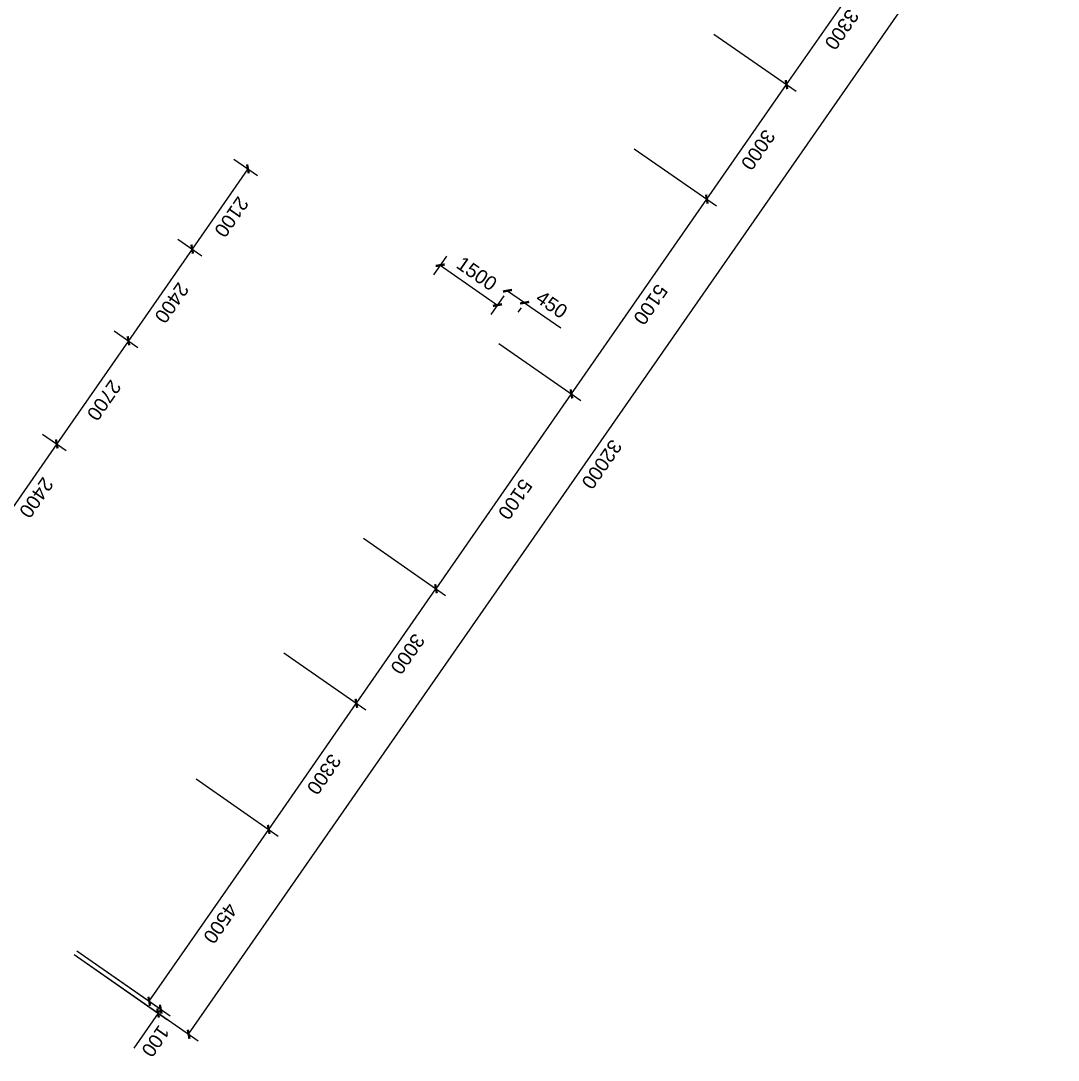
# Model space of a CAD drawing. Header units: millimetres. Extents: x -1802252 to 80507, y -1575242 to 571462.
# Drawn here: x -1770673 to -1748365, y -1058208 to -1035866 of the extents above; entities that cross this region are included whole.
import ezdxf

# ---------------------------------------------------------------- set-up
doc = ezdxf.new("R2010")
doc.units = ezdxf.units.MM
for name, color, linetype in [('AXIS', 3, 'Continuous'), ('PUB_DIM', 3, 'Continuous'), ('PUB_WINDW', 7, 'Continuous'), ('WINDOW', 2, 'Continuous')]:
    doc.layers.add(name, color=color, linetype=linetype)
doc.styles.add('DIM_FONT', font='SIMPLEX', dxfattribs={"width": 0.8})
doc.styles.get("Standard").update_dxf_attribs({"font": 'arial.ttf'})
doc.dimstyles.new('NORMAL', dxfattribs={"dimscale": 2, "dimtxt": 300, "dimasz": 1, "dimexe": 250, "dimexo": 300, "dimgap": 0.09, "dimtad": 1, "dimtoh": 1, "dimdec": 0, "dimzin": 0, "dimdsep": 46, "dimtxsty": 'DIM_FONT', "dimcen": 0.09, "dimadec": 0, "dimazin": 0, "dimtfac": 1, "dimtdec": 0, "dimtix": 1, "dimtofl": 0, "dimtmove": 2, "dimatfit": 3, "dimfxl": 1, "dimtolj": 1, "dimtzin": 0, "dimarcsym": 0})

# ---------------------------------------------------------------- blocks, each defined once
blk = doc.blocks.new('_DIMX')
at = {"const_width": 50}
blk.add_lwpolyline([(-70, -70), (70, 70)], dxfattribs=at)
blk = doc.blocks.new('*D90')
at = {"color": 0, "linetype": 'ByBlock', "transparency": 16777216}
for p, q in [((1198000, 88407), (1198000, 89029)), ((1200400, 88407), (1200400, 89029)), ((1198001, 88779), (1200399, 88779))]:
    blk.add_line(p, q, dxfattribs=at)
at = {"layer": 'DEFPOINTS', "color": 0, "linetype": 'ByBlock', "transparency": 16777216}
for p in [(1200400, 88779), (1198000, 88107), (1200400, 88107)]:
    blk.add_point(p, dxfattribs=at)
at = {"color": 0, "linetype": 'ByBlock', "transparency": 16777216, "rotation": 180}
blk.add_blockref('_DIMX', (1198000, 88779), dxfattribs=at)
at = {"color": 0, "linetype": 'ByBlock', "transparency": 16777216}
blk.add_blockref('_DIMX', (1200400, 88779), dxfattribs=at)
at = {"color": 7, "linetype": 'ByBlock', "transparency": 16777216, "insert": (1199200, 89079), "char_height": 300, "attachment_point": 5}
blk.add_mtext('\\A1;2400', dxfattribs=at)
blk = doc.blocks.new('*D78')
at = {"color": 0, "linetype": 'ByBlock', "transparency": 16777216}
for p, q in [((1195900, 95352), (1195900, 97502)), ((1198900, 95352), (1198900, 97502)), ((1198899, 97252), (1195901, 97252))]:
    blk.add_line(p, q, dxfattribs=at)
at = {"layer": 'DEFPOINTS', "color": 0, "linetype": 'ByBlock', "transparency": 16777216}
for p in [(1195900, 97252), (1195900, 95052), (1198900, 95052)]:
    blk.add_point(p, dxfattribs=at)
at = {"color": 0, "linetype": 'ByBlock', "transparency": 16777216, "rotation": 180}
blk.add_blockref('_DIMX', (1195900, 97252), dxfattribs=at)
at = {"color": 0, "linetype": 'ByBlock', "transparency": 16777216}
blk.add_blockref('_DIMX', (1198900, 97252), dxfattribs=at)
at = {"color": 7, "linetype": 'ByBlock', "transparency": 16777216, "insert": (1197400, 97552), "char_height": 300, "attachment_point": 5}
blk.add_mtext('\\A1;3000', dxfattribs=at)
blk = doc.blocks.new('*D21')
at = {"color": 0, "linetype": 'ByBlock', "transparency": 16777216}
for p, q in [((1174799, 95352), (1174799, 98602)), ((1206799, 95352), (1206799, 98602)), ((1206798, 98352), (1174800, 98352))]:
    blk.add_line(p, q, dxfattribs=at)
at = {"layer": 'DEFPOINTS', "color": 0, "linetype": 'ByBlock', "transparency": 16777216}
for p in [(1174799, 98352), (1174799, 95052), (1206799, 95052)]:
    blk.add_point(p, dxfattribs=at)
at = {"color": 0, "linetype": 'ByBlock', "transparency": 16777216, "rotation": 180}
blk.add_blockref('_DIMX', (1174799, 98352), dxfattribs=at)
at = {"color": 0, "linetype": 'ByBlock', "transparency": 16777216}
blk.add_blockref('_DIMX', (1206799, 98352), dxfattribs=at)
at = {"color": 7, "linetype": 'ByBlock', "transparency": 16777216, "insert": (1191670, 98652), "char_height": 300, "attachment_point": 5}
blk.add_mtext('\\A1;32000', dxfattribs=at)
blk = doc.blocks.new('*D94')
at = {"color": 0, "linetype": 'ByBlock', "transparency": 16777216}
for p, q in [((1190800, 88407), (1190800, 89029)), ((1192900, 88407), (1192900, 89029)), ((1190801, 88779), (1192899, 88779))]:
    blk.add_line(p, q, dxfattribs=at)
at = {"layer": 'DEFPOINTS', "color": 0, "linetype": 'ByBlock', "transparency": 16777216}
for p in [(1192900, 88779), (1190800, 88107), (1192900, 88107)]:
    blk.add_point(p, dxfattribs=at)
at = {"color": 0, "linetype": 'ByBlock', "transparency": 16777216, "rotation": 180}
blk.add_blockref('_DIMX', (1190800, 88779), dxfattribs=at)
at = {"color": 0, "linetype": 'ByBlock', "transparency": 16777216}
blk.add_blockref('_DIMX', (1192900, 88779), dxfattribs=at)
at = {"color": 7, "linetype": 'ByBlock', "transparency": 16777216, "insert": (1191850, 89079), "char_height": 300, "attachment_point": 5}
blk.add_mtext('\\A1;2100', dxfattribs=at)
blk = doc.blocks.new('*D93')
at = {"color": 0, "linetype": 'ByBlock', "transparency": 16777216}
for p, q in [((1192900, 88407), (1192900, 89029)), ((1195300, 88407), (1195300, 89029)), ((1192901, 88779), (1195299, 88779))]:
    blk.add_line(p, q, dxfattribs=at)
at = {"layer": 'DEFPOINTS', "color": 0, "linetype": 'ByBlock', "transparency": 16777216}
for p in [(1195300, 88779), (1192900, 88107), (1195300, 88107)]:
    blk.add_point(p, dxfattribs=at)
at = {"color": 0, "linetype": 'ByBlock', "transparency": 16777216, "rotation": 180}
blk.add_blockref('_DIMX', (1192900, 88779), dxfattribs=at)
at = {"color": 0, "linetype": 'ByBlock', "transparency": 16777216}
blk.add_blockref('_DIMX', (1195300, 88779), dxfattribs=at)
at = {"color": 7, "linetype": 'ByBlock', "transparency": 16777216, "insert": (1194100, 89079), "char_height": 300, "attachment_point": 5}
blk.add_mtext('\\A1;2400', dxfattribs=at)
blk = doc.blocks.new('*D89')
at = {"color": 0, "linetype": 'ByBlock', "transparency": 16777216}
for p, q in [((1195300, 88407), (1195300, 89029)), ((1198000, 88407), (1198000, 89029)), ((1195301, 88779), (1197999, 88779))]:
    blk.add_line(p, q, dxfattribs=at)
at = {"layer": 'DEFPOINTS', "color": 0, "linetype": 'ByBlock', "transparency": 16777216}
for p in [(1198000, 88779), (1195300, 88107), (1198000, 88107)]:
    blk.add_point(p, dxfattribs=at)
at = {"color": 0, "linetype": 'ByBlock', "transparency": 16777216, "rotation": 180}
blk.add_blockref('_DIMX', (1195300, 88779), dxfattribs=at)
at = {"color": 0, "linetype": 'ByBlock', "transparency": 16777216}
blk.add_blockref('_DIMX', (1198000, 88779), dxfattribs=at)
at = {"color": 7, "linetype": 'ByBlock', "transparency": 16777216, "insert": (1196650, 89079), "char_height": 300, "attachment_point": 5}
blk.add_mtext('\\A1;2700', dxfattribs=at)
blk = doc.blocks.new('*D76')
at = {"color": 0, "linetype": 'ByBlock', "transparency": 16777216}
for p, q in [((1185700, 95352), (1185700, 97502)), ((1190800, 95352), (1190800, 97502)), ((1190799, 97252), (1185701, 97252))]:
    blk.add_line(p, q, dxfattribs=at)
at = {"layer": 'DEFPOINTS', "color": 0, "linetype": 'ByBlock', "transparency": 16777216}
for p in [(1185700, 97252), (1185700, 95052), (1190800, 95052)]:
    blk.add_point(p, dxfattribs=at)
at = {"color": 0, "linetype": 'ByBlock', "transparency": 16777216, "rotation": 180}
blk.add_blockref('_DIMX', (1185700, 97252), dxfattribs=at)
at = {"color": 0, "linetype": 'ByBlock', "transparency": 16777216}
blk.add_blockref('_DIMX', (1190800, 97252), dxfattribs=at)
at = {"color": 7, "linetype": 'ByBlock', "transparency": 16777216, "insert": (1188250, 97552), "char_height": 300, "attachment_point": 5}
blk.add_mtext('\\A1;5100', dxfattribs=at)
blk = doc.blocks.new('*D75')
at = {"color": 0, "linetype": 'ByBlock', "transparency": 16777216}
for p, q in [((1182700, 95352), (1182700, 97502)), ((1185700, 95352), (1185700, 97502)), ((1185699, 97252), (1182701, 97252))]:
    blk.add_line(p, q, dxfattribs=at)
at = {"layer": 'DEFPOINTS', "color": 0, "linetype": 'ByBlock', "transparency": 16777216}
for p in [(1182700, 97252), (1182700, 95052), (1185700, 95052)]:
    blk.add_point(p, dxfattribs=at)
at = {"color": 0, "linetype": 'ByBlock', "transparency": 16777216, "rotation": 180}
blk.add_blockref('_DIMX', (1182700, 97252), dxfattribs=at)
at = {"color": 0, "linetype": 'ByBlock', "transparency": 16777216}
blk.add_blockref('_DIMX', (1185700, 97252), dxfattribs=at)
at = {"color": 7, "linetype": 'ByBlock', "transparency": 16777216, "insert": (1184200, 97552), "char_height": 300, "attachment_point": 5}
blk.add_mtext('\\A1;3000', dxfattribs=at)
blk = doc.blocks.new('*D22')
at = {"color": 0, "linetype": 'ByBlock', "transparency": 16777216}
for p, q in [((1179400, 95352), (1179400, 97502)), ((1182700, 95352), (1182700, 97502)), ((1182699, 97252), (1179401, 97252))]:
    blk.add_line(p, q, dxfattribs=at)
at = {"layer": 'DEFPOINTS', "color": 0, "linetype": 'ByBlock', "transparency": 16777216}
for p in [(1179400, 97252), (1179400, 95052), (1182700, 95052)]:
    blk.add_point(p, dxfattribs=at)
at = {"color": 0, "linetype": 'ByBlock', "transparency": 16777216, "rotation": 180}
blk.add_blockref('_DIMX', (1179400, 97252), dxfattribs=at)
at = {"color": 0, "linetype": 'ByBlock', "transparency": 16777216}
blk.add_blockref('_DIMX', (1182700, 97252), dxfattribs=at)
at = {"color": 7, "linetype": 'ByBlock', "transparency": 16777216, "insert": (1181050, 97552), "char_height": 300, "attachment_point": 5}
blk.add_mtext('\\A1;3300', dxfattribs=at)
blk = doc.blocks.new('*D97')
at = {"color": 0, "linetype": 'ByBlock', "transparency": 16777216}
for p, q in [((1189764, 95306), (1189764, 96256)), ((1189764, 94857), (1189764, 95305)), ((1189900, 95306), (1190014, 95306)), ((1189900, 94856), (1190014, 94856))]:
    blk.add_line(p, q, dxfattribs=at)
at = {"layer": 'DEFPOINTS', "color": 0, "linetype": 'ByBlock', "transparency": 16777216}
for p in [(1189600, 95306), (1189764, 95306), (1189600, 94856)]:
    blk.add_point(p, dxfattribs=at)
at = {"color": 0, "linetype": 'ByBlock', "transparency": 16777216}
for p, rotation in [((1189764, 95306), 90), ((1189764, 94856), 270)]:
    blk.add_blockref('_DIMX', p, dxfattribs=dict(at, rotation=rotation))
at = {"color": 7, "linetype": 'ByBlock', "transparency": 16777216, "insert": (1189464, 95806), "char_height": 300, "attachment_point": 5, "rotation": 90}
blk.add_mtext('\\A1;450', dxfattribs=at)
blk = doc.blocks.new('*D96')
at = {"color": 0, "linetype": 'ByBlock', "transparency": 16777216}
for p, q in [((1189900, 94856), (1190389, 94856)), ((1190139, 93357), (1190139, 94855)), ((1189900, 93356), (1190389, 93356))]:
    blk.add_line(p, q, dxfattribs=at)
at = {"layer": 'DEFPOINTS', "color": 0, "linetype": 'ByBlock', "transparency": 16777216}
for p in [(1189600, 94856), (1190139, 94856), (1189600, 93356)]:
    blk.add_point(p, dxfattribs=at)
at = {"color": 0, "linetype": 'ByBlock', "transparency": 16777216}
for p, rotation in [((1190139, 94856), 90), ((1190139, 93356), 270)]:
    blk.add_blockref('_DIMX', p, dxfattribs=dict(at, rotation=rotation))
at = {"color": 7, "linetype": 'ByBlock', "transparency": 16777216, "insert": (1189839, 94106), "char_height": 300, "attachment_point": 5, "rotation": 90}
blk.add_mtext('\\A1;1500', dxfattribs=at)
blk = doc.blocks.new('*D77')
at = {"color": 0, "linetype": 'ByBlock', "transparency": 16777216}
for p, q in [((1190800, 95352), (1190800, 97502)), ((1195900, 95352), (1195900, 97502)), ((1195899, 97252), (1190801, 97252))]:
    blk.add_line(p, q, dxfattribs=at)
at = {"layer": 'DEFPOINTS', "color": 0, "linetype": 'ByBlock', "transparency": 16777216}
for p in [(1190800, 97252), (1190800, 95052), (1195900, 95052)]:
    blk.add_point(p, dxfattribs=at)
at = {"color": 0, "linetype": 'ByBlock', "transparency": 16777216, "rotation": 180}
blk.add_blockref('_DIMX', (1190800, 97252), dxfattribs=at)
at = {"color": 0, "linetype": 'ByBlock', "transparency": 16777216}
blk.add_blockref('_DIMX', (1195900, 97252), dxfattribs=at)
at = {"color": 7, "linetype": 'ByBlock', "transparency": 16777216, "insert": (1193350, 97552), "char_height": 300, "attachment_point": 5}
blk.add_mtext('\\A1;5100', dxfattribs=at)
blk = doc.blocks.new('*D80')
at = {"color": 0, "linetype": 'ByBlock', "transparency": 16777216}
for p, q in [((1206700, 95352), (1206700, 97802)), ((1206800, 95352), (1206800, 97802)), ((1206699, 97552), (1206698, 97552)), ((1206700, 97552), (1206800, 97552)), ((1206801, 97552), (1207717, 97552))]:
    blk.add_line(p, q, dxfattribs=at)
at = {"layer": 'DEFPOINTS', "color": 0, "linetype": 'ByBlock', "transparency": 16777216}
for p in [(1206700, 97552), (1206700, 95052), (1206800, 95052)]:
    blk.add_point(p, dxfattribs=at)
at = {"color": 0, "linetype": 'ByBlock', "transparency": 16777216}
blk.add_blockref('_DIMX', (1206700, 97552), dxfattribs=at)
at = {"color": 0, "linetype": 'ByBlock', "transparency": 16777216, "rotation": 180}
blk.add_blockref('_DIMX', (1206800, 97552), dxfattribs=at)
at = {"color": 7, "linetype": 'ByBlock', "transparency": 16777216, "insert": (1207327, 97852), "char_height": 300, "attachment_point": 5}
blk.add_mtext('\\A1;100', dxfattribs=at)
blk = doc.blocks.new('*D79')
at = {"color": 0, "linetype": 'ByBlock', "transparency": 16777216}
for p, q in [((1198900, 95352), (1198900, 97502)), ((1202200, 95352), (1202200, 97502)), ((1202199, 97252), (1198901, 97252))]:
    blk.add_line(p, q, dxfattribs=at)
at = {"layer": 'DEFPOINTS', "color": 0, "linetype": 'ByBlock', "transparency": 16777216}
for p in [(1198900, 97252), (1198900, 95052), (1202200, 95052)]:
    blk.add_point(p, dxfattribs=at)
at = {"color": 0, "linetype": 'ByBlock', "transparency": 16777216, "rotation": 180}
blk.add_blockref('_DIMX', (1198900, 97252), dxfattribs=at)
at = {"color": 0, "linetype": 'ByBlock', "transparency": 16777216}
blk.add_blockref('_DIMX', (1202200, 97252), dxfattribs=at)
at = {"color": 7, "linetype": 'ByBlock', "transparency": 16777216, "insert": (1200550, 97552), "char_height": 300, "attachment_point": 5}
blk.add_mtext('\\A1;3300', dxfattribs=at)
blk = doc.blocks.new('*D74')
at = {"color": 0, "linetype": 'ByBlock', "transparency": 16777216}
for p, q in [((1202200, 95352), (1202200, 97502)), ((1206700, 95352), (1206700, 97502)), ((1206699, 97252), (1202201, 97252))]:
    blk.add_line(p, q, dxfattribs=at)
at = {"layer": 'DEFPOINTS', "color": 0, "linetype": 'ByBlock', "transparency": 16777216}
for p in [(1202200, 97252), (1202200, 95052), (1206700, 95052)]:
    blk.add_point(p, dxfattribs=at)
at = {"color": 0, "linetype": 'ByBlock', "transparency": 16777216, "rotation": 180}
blk.add_blockref('_DIMX', (1202200, 97252), dxfattribs=at)
at = {"color": 0, "linetype": 'ByBlock', "transparency": 16777216}
blk.add_blockref('_DIMX', (1206700, 97252), dxfattribs=at)
at = {"color": 7, "linetype": 'ByBlock', "transparency": 16777216, "insert": (1204450, 97552), "char_height": 300, "attachment_point": 5}
blk.add_mtext('\\A1;4500', dxfattribs=at)
blk = doc.blocks.new('1T4F53深新月')
at = {"layer": 'AXIS'}
for base, p1, p2, picture, middle in [((-20997.25, 29156.574), (-18963.403, 30613.786), (-18908.457, 30530.234), '*D80', (-21341.771, 29680.455)), ((-4137.208, 2063.165), (-18962.853, 30612.95), (-1380.001, 3876.397), '*D21', (-13407.225, 16159.189))]:
    dim = blk.add_linear_dim(base=base, p1=p1, p2=p2, angle=303.3302586, dimstyle='NORMAL', dxfattribs=at)
    dim.commit()
    dim.dimension.update_dxf_attribs({"geometry": picture, "text_midpoint": middle, "dimtype": 129, "insert": (723547.494, -925461.118)})
dim = blk.add_aligned_dim(p1=(-18908.457, 30530.234), p2=(-16435.868, 26770.406), distance=-2200, dimstyle='NORMAL', dxfattribs=at)
dim.commit()
dim.dimension.update_dxf_attribs({"geometry": '*D74', "text_midpoint": (-19760.955, 27276.66), "insert": (723547.494, -925461.118)})
for base, p1, p2, picture, middle in [((-16460.774, 22804.378), (-16435.868, 26770.406), (-14622.636, 24013.199), '*D79', (-17618.045, 24018.142)), ((-14812.382, 20297.826), (-14622.636, 24013.199), (-12974.244, 21506.647), '*D78', (-15887.233, 21386.263)), ((-12010.115, 16036.688), (-12974.244, 21506.647), (-10171.977, 17245.509), '*D77', (-13661.904, 18002.418)), ((-9207.848, 11775.55), (-10171.977, 17245.509), (-7369.71, 12984.371), '*D76', (-10859.636, 13741.28)), ((-7559.455, 9268.998), (-7369.71, 12984.371), (-5721.317, 10477.819), '*D75', (-8634.307, 10357.435)), ((-5746.224, 6511.791), (-5721.317, 10477.819), (-3908.085, 7720.612), '*D22', (-6903.495, 7725.555))]:
    dim = blk.add_linear_dim(base=base, p1=p1, p2=p2, angle=123.3302586, dimstyle='NORMAL', dxfattribs=at)
    dim.commit()
    dim.dimension.update_dxf_attribs({"geometry": picture, "text_midpoint": middle, "insert": (723547.494, -925461.118)})
at = {"layer": 'PUB_DIM'}
dim = blk.add_linear_dim(base=(-9645.517, 16800.55), p1=(-8096.103, 17174.437), p2=(-9349.379, 16350.241), angle=213.3302586, dimstyle='NORMAL', dxfattribs=at)
dim.commit()
dim.dimension.update_dxf_attribs({"geometry": '*D96', "text_midpoint": (-8854.04, 16961.993), "insert": (723547.494, -925461.118)})
dim = blk.add_linear_dim(base=(-9815.451, 16239.973), p1=(-9349.379, 16350.241), p2=(-9725.362, 16102.982), angle=213.3302586, dimstyle='NORMAL', dxfattribs=at)
dim.commit()
dim.dimension.update_dxf_attribs({"geometry": '*D97', "text_midpoint": (-10233.164, 15965.271), "dimtype": 128, "insert": (723547.494, -925461.118)})
at = {"layer": 'WINDOW'}
for base, p1, p2, picture, middle in [((-10205.558, 28713.313), (-8325.937, 27076.943), (-9644.651, 29082.184), '*D90', (-9796.856, 27545.853)), ((-8886.844, 26708.071), (-6842.384, 24821.046), (-8325.937, 27076.943), '*D89', (-8395.723, 25415.284)), ((-7403.291, 24452.174), (-5523.67, 22815.804), (-6842.384, 24821.046), '*D93', (-6994.589, 23284.714)), ((-6084.577, 22446.933), (-4369.795, 21061.218), (-5523.67, 22815.804), '*D94', (-5758.295, 21404.801))]:
    dim = blk.add_linear_dim(base=base, p1=p1, p2=p2, angle=123.3302586, dimstyle='NORMAL', dxfattribs=at)
    dim.commit()
    dim.dimension.update_dxf_attribs({"geometry": picture, "text_midpoint": middle, "insert": (723547.494, -925461.118)})

msp = doc.modelspace()

# ---------------------------------------------------------------- block references
at = {"layer": 'PUB_WINDW', "rotation": 235.1845880182966}
msp.add_blockref('1T4F53深新月', (14090, 54931), dxfattribs=at)

doc.saveas('drawing.dxf')
